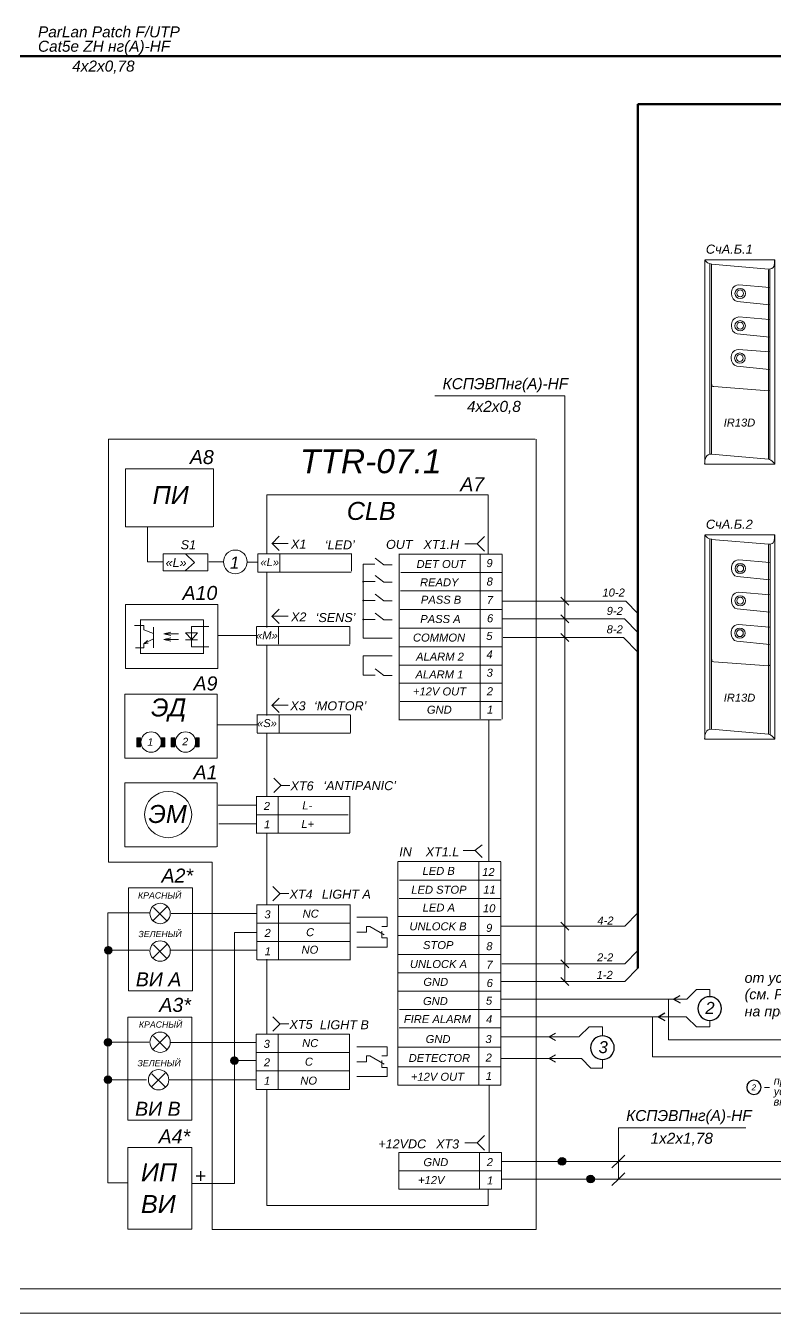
# Model space of a CAD drawing. Header units: millimetres. Extents: x -197802 to 287448, y -91833 to 169529.
# Drawn here: x 57565 to 77541, y 89353 to 123664 of the extents above; entities that cross this region are included whole.
import ezdxf

# ---------------------------------------------------------------- set-up
doc = ezdxf.new("R2010")
doc.units = ezdxf.units.MM
doc.linetypes.add('IMPORT-IMPORT-DASHED', pattern=[19.05, 12.7, -6.35])
doc.layers.add('СКУД', color=7, linetype='Continuous')
doc.styles.add('296', font='ariali.ttf', dxfattribs={"height": 1})
doc.styles.add('297', font='ariali.ttf', dxfattribs={"height": 1})
doc.styles.add('298', font='ariali.ttf', dxfattribs={"height": 1})
doc.styles.add('79', font='ariali.ttf', dxfattribs={"height": 1})
doc.styles.get("Standard").update_dxf_attribs({"font": 'arial.ttf'})

msp = doc.modelspace()

# ---------------------------------------------------------------- hatches: boundary and pattern name
at = {"layer": 'СКУД', "lineweight": 18, "true_color": 0x000000}
h = msp.add_hatch(color=18, dxfattribs=at)
h.dxf.hatch_style = 2
h.paths.add_polyline_path([(60622, 104452), (60523, 104452), (60523, 104685), (60622, 104685)])
h = msp.add_hatch(color=18, dxfattribs=at)
h.dxf.hatch_style = 2
h.paths.add_polyline_path([(61271, 104452), (61173, 104452), (61173, 104685), (61271, 104685)])
h = msp.add_hatch(color=18, dxfattribs=at)
h.dxf.hatch_style = 2
h.paths.add_polyline_path([(61540, 104452), (61442, 104452), (61442, 104685), (61540, 104685)])
h = msp.add_hatch(color=18, dxfattribs=at)
h.dxf.hatch_style = 2
h.paths.add_polyline_path([(62190, 104452), (62092, 104452), (62092, 104685), (62190, 104685)])
h = msp.add_hatch(dxfattribs=at)
h.set_pattern_fill('ANGLE', color=18, scale=0.924)
h.set_pattern_definition([(0, (27787.97, 140689.422), (0, 6.45414), [4.69392, -1.76022]), (90, (27787.97, 140689.422), (-6.45414, 4e-16), [4.69392, -1.76022])])
h.paths.add_polyline_path([(59662, 99026), (59763, 99026), (59864, 99026, -0.999967)])
h.paths.add_polyline_path([(59763, 99126, -0.414214), (59864, 99026), (59763, 99026)])
h.paths.add_polyline_path([(59763, 99126), (59763, 99026), (59662, 99026, -0.414233)])
h = msp.add_hatch(dxfattribs=at)
h.set_pattern_fill('ANGLE', color=18, scale=0.924)
h.set_pattern_definition([(0, (27780.049, 138238.8606), (0, 6.45414), [4.69392, -1.76022]), (90, (27780.049, 138238.8606), (-6.45414, 4e-16), [4.69392, -1.76022])])
h.paths.add_polyline_path([(59654, 96575), (59755, 96575), (59856, 96575, -0.999967)])
h.paths.add_polyline_path([(59755, 96676, -0.414214), (59856, 96575), (59755, 96575)])
h.paths.add_polyline_path([(59755, 96676), (59755, 96575), (59654, 96575, -0.414233)])
h = msp.add_hatch(dxfattribs=at)
h.set_pattern_fill('ANGLE', color=18, scale=0.924)
h.set_pattern_definition([(0, (31152.0115, 137749.849), (0, 6.45414), [4.69392, -1.76022]), (90, (31152.0115, 137749.849), (-6.45414, 4e-16), [4.69392, -1.76022])])
h.paths.add_polyline_path([(63026, 96086), (63127, 96086), (63228, 96086, -0.999967)])
h.paths.add_polyline_path([(63127, 96187, -0.414214), (63228, 96086), (63127, 96086)])
h.paths.add_polyline_path([(63127, 96187), (63127, 96086), (63026, 96086, -0.414233)])
h = msp.add_hatch(dxfattribs=at)
h.set_pattern_fill('ANGLE', color=18, scale=0.924)
h.set_pattern_definition([(0, (27780.049, 137239.06), (0, 6.45414), [4.69392, -1.76022]), (90, (27780.049, 137239.06), (-6.45414, 4e-16), [4.69392, -1.76022])])
h.paths.add_polyline_path([(59654, 95575), (59755, 95575), (59856, 95575, -0.999967)])
h.paths.add_polyline_path([(59755, 95676, -0.414214), (59856, 95575), (59755, 95575)])
h.paths.add_polyline_path([(59755, 95676), (59755, 95575), (59654, 95575, -0.414233)])
h = msp.add_hatch(dxfattribs=at)
h.set_pattern_fill('ANGLE', color=18, scale=0.924)
h.set_pattern_definition([(0, (39884.589, 135062.9906), (0, 6.45414), [4.69392, -1.76022]), (90, (39884.589, 135062.9906), (-6.45414, 4e-16), [4.69392, -1.76022])])
h.paths.add_polyline_path([(71759, 93399), (71860, 93399), (71960, 93399, -0.999967)])
h.paths.add_polyline_path([(71860, 93500, -0.414214), (71960, 93399), (71860, 93399)])
h.paths.add_polyline_path([(71860, 93500), (71860, 93399), (71759, 93399, -0.414233)])
h = msp.add_hatch(dxfattribs=at)
h.set_pattern_fill('ANGLE', color=18, scale=0.924)
h.set_pattern_definition([(0, (40645.106, 134592.502), (0, 6.45414), [4.69392, -1.76022]), (90, (40645.106, 134592.502), (-6.45414, 4e-16), [4.69392, -1.76022])])
h.paths.add_polyline_path([(72519, 92929), (72620, 92929), (72721, 92929, -0.999967)])
h.paths.add_polyline_path([(72620, 93029, -0.414214), (72721, 92929), (72620, 92929)])
h.paths.add_polyline_path([(72620, 93029), (72620, 92929), (72519, 92929, -0.414233)])

# ---------------------------------------------------------------- linework, layer by layer
at = {"layer": 'СКУД', "color": 18, "lineweight": 18, "true_color": 0x000000}
for p, q in [((71936, 113801), (68468, 113801)), ((71936, 109666), (71936, 113801)), ((63755, 109583), (63755, 109592)), ((71936, 109300), (71936, 109666)), ((63755, 109112), (63755, 109102)), ((64339, 109122), (64339, 109102)), ((71936, 98198), (71936, 109300)), ((63755, 109102), (63757, 109102)), ((71830, 108434), (72042, 108222)), ((71830, 107963), (72042, 107751)), ((71830, 107465), (72042, 107252)), ((71830, 99774), (72042, 99562)), ((71830, 98775), (72042, 98562)), ((71830, 98304), (72042, 98092)), ((74697, 97727), (70228, 97727)), ((74267, 97257), (70227, 97257)), ((63708, 96781), (63708, 96791)), ((66198, 96791), (66198, 95320)), ((70221, 96962), (70228, 96962)), ((61417, 96568), (63708, 96568)), ((70203, 96448), (70228, 96448)), ((71511, 96721), (70228, 96721)), ((63696, 96086), (63708, 96086)), ((63710, 96301), (63708, 96301)), ((66195, 96301), (66198, 96301)), ((71511, 96143), (70228, 96143)), ((63715, 95810), (63708, 95810)), ((63708, 95810), (66195, 95810)), ((63694, 95575), (63708, 95575)), ((70207, 95433), (70228, 95433)), ((70228, 95433), (70228, 95438)), ((63708, 95320), (63708, 95330)), ((63720, 95320), (63708, 95320)), ((73359, 92929), (73359, 94297)), ((73973, 94297), (73359, 94297)), ((74504, 94297), (73973, 94297)), ((75790, 94297), (74504, 94297)), ((75790, 94297), (76756, 94297)), ((70245, 93638), (67508, 93638)), ((70245, 93628), (70245, 93638)), ((73359, 93399), (73189, 93229)), ((73529, 93569), (73359, 93399)), ((70209, 93148), (70245, 93148)), ((73529, 93098), (73359, 92929)), ((63127, 92811), (63127, 92832)), ((70209, 92658), (70245, 92658)), ((73359, 92929), (73189, 92759))]:
    msp.add_line(p, q, dxfattribs=at)
at = {"layer": 'СКУД', "color": 7, "lineweight": 20}
for p, q in [((73879, 100024), (73528, 99668)), ((73879, 99024), (73528, 98668)), ((73511, 98668), (73528, 98668)), ((73879, 98553), (73528, 98198)), ((74697, 97727), (74697, 96640)), ((74265, 97257), (74267, 97257)), ((75186, 97237), (75166, 97257)), ((71893, 96721), (72314, 96721)), ((72327, 96734), (72314, 96721)), ((74697, 96640), (74708, 96640)), ((74728, 96640), (74708, 96640)), ((72934, 95888), (72629, 95888)), ((71656, 92929), (71663, 92929))]:
    msp.add_line(p, q, dxfattribs=at)
at = {"layer": 'СКУД', "color": 7, "linetype": 'IMPORT-IMPORT-DASHED', "lineweight": 15}
for p, q in [((75794, 97806), (75794, 97789)), ((74833, 97727), (74697, 97727)), ((74421, 97257), (74267, 97257))]:
    msp.add_line(p, q, dxfattribs=at)
at = {"layer": 'СКУД', "color": 241, "lineweight": 18, "true_color": 0xf7abae}
msp.add_line((82474, 93399), (71860, 93399), dxfattribs=at)
at = {"layer": 'СКУД', "lineweight": 53}
for points in [[(48606, 122849), (100075, 122849), (100075, 115774)], [(73879, 121575), (96928, 121575)]]:
    msp.add_lwpolyline(points, dxfattribs=at)
at = {"layer": 'СКУД', "color": 7, "lineweight": 50}
for points in [[(73879, 98990), (73879, 121575)], [(73879, 98990), (73879, 98559)], [(73879, 98559), (73879, 98553)]]:
    msp.add_lwpolyline(points, dxfattribs=at)
at = {"layer": 'СКУД', "color": 7, "lineweight": 18}
for points in [[(75662, 111987), (75662, 117419)], [(77526, 117430), (75663, 117430)], [(77528, 111979), (77528, 117426)], [(75795, 112254), (75795, 117315)], [(75840, 112247), (75840, 117307)], [(77357, 117176), (75840, 117307)], [(77357, 112113), (77357, 117159)], [(77401, 112105), (77401, 117166)], [(77394, 116692), (76572, 116763)], [(77401, 116224), (76524, 116313)], [(77392, 115832), (76570, 115903)], [(77399, 115364), (76522, 115453)], [(77385, 114970), (76563, 115040)], [(77392, 114501), (76515, 114590)], [(77357, 113934), (75900, 114046)], [(77357, 112113), (75840, 112247)], [(77526, 111981), (75663, 111981)], [(75663, 104656), (75663, 110089)], [(77528, 110100), (75664, 110100)], [(75797, 104924), (75797, 109984)], [(75841, 104916), (75841, 109977)], [(77358, 109845), (75841, 109977)], [(77358, 104782), (77358, 109828)], [(77402, 104775), (77402, 109836)], [(77529, 104649), (77529, 110096)], [(77395, 109362), (76573, 109433)], [(77402, 108894), (76525, 108983)], [(77393, 108502), (76572, 108572)], [(77401, 108033), (76523, 108122)], [(77386, 107639), (76564, 107710)], [(77393, 107171), (76516, 107260)], [(77358, 106604), (75901, 106715)], [(77528, 104650), (75664, 104650)], [(77358, 104782), (75841, 104916)], [(74728, 96640), (77521, 96640)], [(77521, 96640), (77826, 96640)], [(74267, 96189), (78394, 96189)]]:
    msp.add_lwpolyline(points, dxfattribs=at)
at = {"layer": 'СКУД', "color": 18, "lineweight": 18, "true_color": 0x000000}
for points in [[(59773, 112651), (71146, 112651)], [(59773, 101378), (59773, 112651)], [(71166, 91584), (71166, 112651)], [(60224, 111860), (60224, 110311)], [(60224, 111860), (62566, 111860)], [(62566, 111860), (62566, 110311)], [(63988, 111161), (63988, 109592)], [(63988, 111161), (69892, 111161)], [(69892, 111161), (69892, 109583)], [(60224, 110311), (62547, 110311)], [(60809, 110298), (60809, 109377)], [(64316, 110058), (64120, 109862)], [(64120, 109872), (64316, 109676)], [(64145, 109867), (64556, 109867)], [(69264, 109857), (69598, 109857)], [(69794, 110053), (69598, 109857)], [(69598, 109857), (69794, 109661)], [(61224, 109592), (61224, 109141)], [(61224, 109592), (62419, 109592)], [(61821, 109589), (62066, 109363)], [(62419, 109592), (62419, 109141)], [(66237, 109592), (63752, 109592)], [(63755, 109583), (63755, 109112)], [(64339, 109592), (64339, 109122)], [(66245, 109597), (66245, 109127)], [(66881, 109476), (67109, 109298), (67327, 109298)], [(67516, 109587), (67516, 105157)], [(67524, 109583), (70264, 109583)], [(69678, 109583), (69678, 105191)], [(70261, 109573), (70261, 105181)], [(60809, 109377), (61204, 109377)], [(61204, 109377), (61224, 109377)], [(61204, 109377), (61224, 109377)], [(61224, 109141), (62400, 109141)], [(62066, 109363), (61821, 109148)], [(62400, 109141), (62419, 109141)], [(62446, 109377), (62834, 109377)], [(63466, 109367), (63755, 109367)], [(67327, 107345), (66562, 107345), (66562, 109316), (66872, 109316)], [(66242, 109102), (63757, 109102)], [(63988, 109102), (63988, 107632)], [(66562, 108850), (66881, 108850)], [(66881, 109018), (67109, 108840), (67327, 108840)], [(67558, 109092), (70259, 109092)], [(66881, 108513), (67109, 108335), (67327, 108335)], [(67553, 108602), (70254, 108602)], [(60224, 108240), (60224, 106534)], [(60224, 108240), (62684, 108240)], [(62684, 108240), (62684, 106534)], [(64316, 108117), (64120, 107921)], [(66562, 108345), (66881, 108345)], [(67547, 108112), (70248, 108112)], [(73558, 108328), (70264, 108328)], [(62304, 107832), (60610, 107832)], [(60626, 107832), (60626, 106922)], [(62304, 107832), (62304, 106922)], [(64120, 107931), (64316, 107735)], [(64145, 107926), (64556, 107926)], [(66562, 107842), (66881, 107842)], [(66881, 108009), (67109, 107831), (67327, 107831)], [(73519, 107857), (70264, 107857)], [(60461, 107679), (60716, 107679)], [(60716, 107679), (60716, 107569)], [(60716, 107569), (60971, 107471)], [(60967, 107636), (60967, 107087)], [(61430, 107506), (61242, 107463)], [(61430, 107416), (61242, 107463)], [(61638, 107463), (61273, 107463)], [(61826, 107487), (62139, 107487)], [(61826, 107487), (61983, 107314)], [(62139, 107487), (61983, 107299)], [(61987, 107659), (62441, 107659)], [(61987, 107659), (61987, 107110)], [(62694, 107416), (63703, 107416)], [(66198, 107652), (63713, 107652)], [(63716, 107642), (63716, 107171)], [(64299, 107652), (64299, 107181)], [(66206, 107656), (66206, 107186)], [(67537, 107612), (70238, 107612)], [(60489, 107087), (60712, 107087)], [(60712, 107193), (60955, 107314)], [(60712, 107193), (60806, 107283)], [(60712, 107193), (60830, 107212)], [(60712, 107087), (60712, 107193)], [(61430, 107354), (61242, 107310)], [(61430, 107267), (61242, 107310)], [(61638, 107310), (61273, 107310)], [(61826, 107295), (62143, 107295)], [(61987, 107110), (62441, 107110)], [(66203, 107161), (63718, 107161)], [(63988, 107161), (63988, 105279)], [(67531, 107112), (70272, 107112)], [(73501, 107359), (70286, 107359)], [(62304, 106938), (60642, 106938)], [(66881, 106355), (66562, 106355), (66562, 106872), (67327, 106872)], [(60224, 106534), (62664, 106534)], [(62664, 106534), (62684, 106534)], [(66881, 106525), (67109, 106346), (67327, 106346)], [(67531, 106622), (70271, 106622)], [(67508, 106147), (70248, 106147)], [(60204, 105848), (60204, 104142)], [(60204, 105848), (62664, 105848)], [(62664, 105848), (62664, 104142)], [(64316, 105745), (64120, 105549)], [(64120, 105559), (64316, 105363)], [(64145, 105554), (64556, 105554)], [(67542, 105657), (70243, 105657)], [(62704, 105034), (62664, 105034)], [(62704, 105034), (63713, 105034)], [(66213, 105299), (63728, 105299)], [(63731, 105289), (63731, 104819)], [(64315, 105299), (64315, 104828)], [(66221, 105304), (66221, 104833)], [(67537, 105167), (70238, 105167)], [(69911, 105152), (69911, 101392)], [(60622, 104452), (60523, 104452), (60523, 104685), (60622, 104685), (60622, 104452)], [(61271, 104452), (61173, 104452), (61173, 104685), (61271, 104685), (61271, 104452)], [(61540, 104452), (61442, 104452), (61442, 104685), (61540, 104685), (61540, 104452)], [(62190, 104452), (62092, 104452), (62092, 104685), (62190, 104685), (62190, 104452)], [(66218, 104809), (63733, 104809)], [(63988, 104809), (63988, 103113)], [(60204, 104142), (62645, 104142)], [(62645, 104142), (62664, 104142)], [(60204, 103486), (60204, 101780)], [(60204, 103486), (62664, 103486)], [(62664, 103486), (62664, 101780)], [(64176, 103611), (64372, 103415)], [(64372, 103425), (64176, 103229)], [(64602, 103420), (64347, 103420)], [(66195, 103128), (63710, 103128)], [(63713, 103118), (63713, 102138)], [(64296, 103128), (64296, 102148)], [(66203, 103133), (66203, 102152)], [(62694, 102897), (63703, 102897)], [(66161, 102638), (63715, 102638)], [(62713, 102398), (63723, 102398)], [(66206, 102148), (63720, 102148)], [(63988, 102152), (63988, 100233)], [(60204, 101780), (62645, 101780)], [(69225, 101687), (69558, 101687)], [(69730, 101838), (69534, 101682)], [(69534, 101691), (69730, 101495)], [(59773, 101378), (62537, 101378)], [(62537, 91584), (62537, 101378)], [(67480, 101392), (67480, 95433)], [(67488, 101388), (70228, 101388)], [(69645, 101392), (69645, 95433)], [(70228, 101383), (70228, 95438)], [(67522, 100897), (70224, 100897)], [(60302, 100692), (62008, 100692)], [(60302, 97947), (60302, 100692)], [(62008, 100672), (62008, 100692)], [(62008, 97947), (62008, 100672)], [(64149, 100726), (64346, 100530)], [(64346, 100540), (64149, 100344)], [(64576, 100535), (64321, 100535)], [(66204, 100241), (63718, 100241)], [(63722, 100231), (63722, 98769)], [(64305, 100241), (64305, 98768)], [(66211, 100246), (66211, 98773)], [(67517, 100407), (70218, 100407)], [(59755, 92832), (59755, 100025)], [(60861, 100025), (59755, 100025)], [(61322, 100182), (60954, 99815)], [(60969, 100168), (61336, 99800)], [(63733, 100006), (61439, 100006)], [(67200, 99905), (66390, 99905)], [(67200, 99660), (67200, 99905)], [(67492, 99927), (70233, 99927)], [(66209, 99751), (63723, 99751)], [(66643, 99507), (66390, 99507)], [(66643, 99660), (66643, 99507)], [(66735, 99660), (66643, 99660)], [(66735, 99660), (66643, 99660)], [(67117, 99440), (66735, 99660)], [(67053, 99660), (67200, 99660)], [(67053, 99660), (67200, 99660)], [(67053, 99354), (67053, 99538)], [(73528, 99668), (70217, 99668)], [(61322, 99182), (60954, 98815)], [(60969, 99168), (61336, 98800)], [(63715, 99497), (63127, 99497)], [(63127, 92832), (63127, 99497)], [(66214, 99261), (63729, 99261)], [(67053, 99354), (67200, 99354)], [(67053, 99354), (67200, 99354)], [(67200, 99354), (67200, 99109)], [(67501, 99417), (70202, 99417)], [(60841, 99026), (59763, 99026)], [(63713, 99026), (61420, 99026)], [(67200, 99109), (66390, 99109)], [(67496, 98917), (70236, 98917)], [(66218, 98771), (63733, 98771)], [(63988, 98790), (63988, 96791)], [(73511, 98668), (70256, 98668)], [(67495, 98427), (70235, 98427)], [(73528, 98198), (70228, 98198)], [(60302, 97947), (62008, 97947)], [(67490, 97937), (70230, 97937)], [(67526, 97452), (70227, 97452)], [(60282, 97242), (61988, 97242)], [(60282, 94497), (60282, 97242)], [(61988, 97222), (61988, 97242)], [(61988, 94497), (61988, 97222)], [(64149, 97256), (64346, 97060)], [(63708, 96791), (66198, 96791)], [(63708, 96781), (63708, 95330)], [(64346, 97070), (64149, 96874)], [(64292, 96791), (64292, 95320)], [(64576, 97065), (64321, 97065)], [(67520, 96962), (70221, 96962)], [(71511, 96721), (71688, 96819)], [(60841, 96575), (59763, 96575)], [(61322, 96751), (60954, 96384)], [(60969, 96737), (61336, 96369)], [(67200, 96454), (66390, 96454)], [(67200, 96209), (67200, 96454)], [(67502, 96448), (70203, 96448)], [(71511, 96721), (71893, 96721)], [(71511, 96721), (71688, 96623)], [(63696, 96086), (63107, 96086)], [(66195, 96301), (63710, 96301)], [(66643, 96209), (66643, 96057)], [(66735, 96209), (66643, 96209)], [(66735, 96209), (66643, 96209)], [(67117, 95990), (66735, 96209)], [(67053, 96209), (67200, 96209)], [(67053, 96209), (67200, 96209)], [(67053, 95903), (67053, 96087)], [(71511, 96143), (71688, 96241)], [(71511, 96143), (72374, 96143)], [(71511, 96143), (71688, 96045)], [(61282, 95752), (60915, 95384)], [(60929, 95737), (61297, 95369)], [(66643, 96057), (66390, 96057)], [(67053, 95903), (67200, 95903)], [(67053, 95903), (67200, 95903)], [(67200, 95903), (67200, 95659)], [(67491, 95918), (70232, 95918)], [(60782, 95575), (59743, 95575)], [(63694, 95575), (61400, 95575)], [(67200, 95659), (66390, 95659)], [(67480, 95433), (70207, 95433)], [(69918, 95402), (69918, 95433)], [(69918, 95402), (69918, 93638)], [(66198, 95320), (63720, 95320)], [(63988, 95320), (63988, 92223)], [(60282, 94497), (61988, 94497)], [(69794, 94094), (69598, 93898)], [(60282, 93772), (61988, 93772)], [(60282, 91595), (60282, 93772)], [(61988, 93752), (61988, 93772)], [(61988, 91595), (61988, 93752)], [(69264, 93898), (69598, 93898)], [(69598, 93898), (69794, 93702)], [(67508, 93638), (67508, 92658)], [(69661, 93638), (69661, 92658)], [(70245, 93628), (70245, 92658)], [(70245, 93399), (71860, 93399)], [(67508, 93148), (70209, 93148)], [(60282, 92831), (59755, 92831)], [(63127, 92811), (61988, 92811)], [(67508, 92658), (70209, 92658)], [(69892, 92643), (69892, 92658)], [(69892, 92643), (69892, 92223)], [(70245, 92929), (71656, 92929)], [(70755, 92929), (72620, 92929)], [(63988, 92223), (69892, 92223)], [(60282, 91595), (61988, 91595)], [(62537, 91584), (71166, 91584)]]:
    msp.add_lwpolyline(points, dxfattribs=at)
at = {"layer": 'СКУД', "color": 7, "lineweight": 20}
for points in [[(73879, 108003), (73558, 108328)], [(73879, 107491), (73519, 107856)], [(73883, 106972), (73501, 107359)], [(75186, 97727), (75441, 97982)], [(75441, 97982), (75794, 97982)], [(75794, 97806), (75794, 97982)], [(74833, 97727), (75186, 97727)], [(74267, 97257), (74267, 96189)], [(74421, 97257), (75166, 97257)], [(75186, 97237), (75441, 96982)], [(75794, 96982), (75794, 97156)], [(72327, 96734), (72581, 96989)], [(72581, 96989), (72934, 96989)], [(72934, 96744), (72934, 96989)], [(75441, 96982), (75794, 96982)], [(72374, 96143), (72629, 95888)], [(72934, 95888), (72934, 96114)]]:
    msp.add_lwpolyline(points, dxfattribs=at)
at = {"layer": 'СКУД', "color": 7, "lineweight": 30}
for points in [[(74833, 97727), (75009, 97825)], [(74833, 97727), (75009, 97629)], [(74421, 97257), (74598, 97355)], [(74421, 97257), (74598, 97159)]]:
    msp.add_lwpolyline(points, dxfattribs=at)
at = {"layer": 'СКУД', "color": 241, "lineweight": 18, "true_color": 0xf7abae}
msp.add_lwpolyline([(83248, 93298), (83248, 90002), (52608, 90002), (52608, 93399), (46893, 93399)], dxfattribs=at)
at = {"layer": 'СКУД', "color": 1, "lineweight": 18}
for points in [[(82717, 92828), (82717, 89353), (51979, 89353), (51979, 92929), (46893, 92929)], [(82474, 92929), (72620, 92929)]]:
    msp.add_lwpolyline(points, dxfattribs=at)
at = {"layer": 'СКУД', "color": 18, "lineweight": 18, "true_color": 0x000000}
for centre, radius in [((59763, 99026), 101), ((59763, 99026), 34.3), ((59755, 96575), 101), ((59755, 96575), 34.3), ((63127, 96086), 101), ((63127, 96086), 34.3), ((59755, 95575), 101), ((59755, 95575), 34.3)]:
    msp.add_circle(centre, radius, dxfattribs=at)
at = {"layer": 'СКУД', "color": 18, "true_color": 0x000000}
for centre in [(71860, 93399), (72620, 92929)]:
    msp.add_circle(centre, 101, dxfattribs=at)
at = {"layer": 'СКУД', "color": 7, "lineweight": 18}
for centre in [(71860, 93399), (72620, 92929)]:
    msp.add_circle(centre, 34.3, dxfattribs=at)
for points in [[(75663, 117430), (75710, 117362), (75747, 117321), (75851, 117310)], [(77524, 117428), (77524, 117291), (77516, 117172), (77364, 117179)], [(76375, 116529), (76375, 116636), (76405, 116737), (76572, 116763)], [(76375, 116529), (76375, 116426), (76435, 116328), (76524, 116313)], [(76373, 115668), (76373, 115775), (76403, 115877), (76570, 115903)], [(76373, 115668), (76373, 115566), (76433, 115468), (76522, 115453)], [(76366, 114806), (76366, 114913), (76396, 115014), (76563, 115040)], [(76366, 114806), (76366, 114703), (76425, 114605), (76515, 114590)], [(75847, 114105), (75847, 114072), (75871, 114046), (75900, 114046)], [(77401, 113964), (77401, 113948), (77381, 113934), (77357, 113934)], [(75658, 111983), (75658, 112135), (75699, 112250), (75840, 112247)], [(77528, 111979), (77476, 112053), (77461, 112087), (77357, 112113)], [(75664, 110100), (75711, 110031), (75748, 109990), (75852, 109979)], [(77525, 110098), (77525, 109960), (77518, 109842), (77365, 109849)], [(76376, 109199), (76376, 109305), (76406, 109407), (76573, 109433)], [(76376, 109199), (76376, 109096), (76436, 108998), (76525, 108983)], [(76375, 108338), (76375, 108445), (76404, 108546), (76572, 108572)], [(76375, 108338), (76375, 108235), (76434, 108137), (76523, 108122)], [(76367, 107476), (76367, 107582), (76397, 107684), (76564, 107710)], [(76367, 107476), (76367, 107373), (76427, 107275), (76516, 107260)], [(75849, 106775), (75849, 106742), (75872, 106715), (75901, 106715)], [(77402, 106634), (77402, 106617), (77382, 106604), (77358, 106604)], [(75659, 104652), (75659, 104804), (75700, 104920), (75841, 104916)], [(77529, 104649), (77477, 104723), (77462, 104756), (77358, 104782)]]:
    msp.add_open_spline(points, degree=3, dxfattribs=at)
for points in [[(76468, 116531), (76468, 116456), (76531, 116395), (76608, 116395), (76685, 116395), (76747, 116456), (76747, 116531), (76747, 116606), (76685, 116666), (76608, 116666), (76531, 116666), (76468, 116606), (76468, 116531)], [(76518, 116531), (76518, 116479), (76558, 116438), (76608, 116438), (76657, 116438), (76697, 116479), (76697, 116531), (76697, 116582), (76657, 116624), (76608, 116624), (76558, 116624), (76518, 116582), (76518, 116531)], [(76466, 115670), (76466, 115595), (76529, 115535), (76606, 115535), (76683, 115535), (76745, 115595), (76745, 115670), (76745, 115745), (76683, 115806), (76606, 115806), (76529, 115806), (76466, 115745), (76466, 115670)], [(76517, 115670), (76517, 115619), (76557, 115577), (76606, 115577), (76655, 115577), (76695, 115619), (76695, 115670), (76695, 115722), (76655, 115763), (76606, 115763), (76557, 115763), (76517, 115722), (76517, 115670)], [(76459, 114808), (76459, 114733), (76521, 114672), (76598, 114672), (76675, 114672), (76738, 114733), (76738, 114808), (76738, 114883), (76675, 114944), (76598, 114944), (76521, 114944), (76459, 114883), (76459, 114808)], [(76509, 114808), (76509, 114757), (76549, 114715), (76598, 114715), (76648, 114715), (76688, 114757), (76688, 114808), (76688, 114859), (76648, 114901), (76598, 114901), (76549, 114901), (76509, 114859), (76509, 114808)], [(76469, 109200), (76469, 109125), (76532, 109065), (76609, 109065), (76686, 109065), (76748, 109125), (76748, 109200), (76748, 109275), (76686, 109336), (76609, 109336), (76532, 109336), (76469, 109275), (76469, 109200)], [(76520, 109200), (76520, 109149), (76560, 109107), (76609, 109107), (76658, 109107), (76698, 109149), (76698, 109200), (76698, 109252), (76658, 109293), (76609, 109293), (76560, 109293), (76520, 109252), (76520, 109200)], [(76468, 108340), (76468, 108265), (76530, 108204), (76607, 108204), (76684, 108204), (76746, 108265), (76746, 108340), (76746, 108415), (76684, 108476), (76607, 108476), (76530, 108476), (76468, 108415), (76468, 108340)], [(76518, 108340), (76518, 108289), (76558, 108247), (76607, 108247), (76656, 108247), (76696, 108289), (76696, 108340), (76696, 108391), (76656, 108433), (76607, 108433), (76558, 108433), (76518, 108391), (76518, 108340)], [(76460, 107477), (76460, 107403), (76523, 107342), (76600, 107342), (76677, 107342), (76739, 107403), (76739, 107477), (76739, 107552), (76677, 107613), (76600, 107613), (76523, 107613), (76460, 107552), (76460, 107477)], [(76510, 107477), (76510, 107426), (76550, 107385), (76600, 107385), (76649, 107385), (76689, 107426), (76689, 107477), (76689, 107529), (76649, 107570), (76600, 107570), (76550, 107570), (76510, 107529), (76510, 107477)]]:
    msp.add_open_spline(points, degree=3, knots=[0, 0, 0, 0, 1, 1, 1, 2, 2, 2, 3, 3, 3, 4, 4, 4, 4], dxfattribs=at)
at = {"layer": 'СКУД', "color": 18, "lineweight": 18, "true_color": 0x000000}
for points in [[(63466, 109377), (63466, 109202), (63324, 109060), (63150, 109060), (62975, 109060), (62834, 109202), (62834, 109377), (62834, 109551), (62975, 109693), (63150, 109693), (63324, 109693), (63466, 109551), (63466, 109377)], [(66573, 108850), (66573, 108845), (66568, 108840), (66562, 108840), (66555, 108840), (66550, 108845), (66550, 108850), (66550, 108856), (66555, 108860), (66562, 108860), (66568, 108860), (66573, 108856), (66573, 108850)], [(66573, 108345), (66573, 108340), (66568, 108335), (66562, 108335), (66555, 108335), (66550, 108340), (66550, 108345), (66550, 108351), (66555, 108355), (66562, 108355), (66568, 108355), (66573, 108351), (66573, 108345)], [(66573, 107842), (66573, 107836), (66568, 107832), (66562, 107832), (66555, 107832), (66550, 107836), (66550, 107842), (66550, 107847), (66555, 107851), (66562, 107851), (66568, 107851), (66573, 107847), (66573, 107842)], [(61178, 104575), (61178, 104425), (61056, 104303), (60906, 104303), (60756, 104303), (60634, 104425), (60634, 104575), (60634, 104725), (60756, 104847), (60906, 104847), (61056, 104847), (61178, 104725), (61178, 104575)], [(62097, 104575), (62097, 104425), (61975, 104303), (61825, 104303), (61674, 104303), (61553, 104425), (61553, 104575), (61553, 104725), (61674, 104847), (61825, 104847), (61975, 104847), (62097, 104725), (62097, 104575)], [(61988, 102643), (61988, 102302), (61707, 102025), (61361, 102025), (61014, 102025), (60733, 102302), (60733, 102643), (60733, 102984), (61014, 103260), (61361, 103260), (61707, 103260), (61988, 102984), (61988, 102643)], [(61417, 100006), (61417, 99856), (61295, 99734), (61145, 99734), (60995, 99734), (60873, 99856), (60873, 100006), (60873, 100156), (60995, 100278), (61145, 100278), (61295, 100278), (61417, 100156), (61417, 100006)], [(61417, 99006), (61417, 98856), (61295, 98734), (61145, 98734), (60995, 98734), (60873, 98856), (60873, 99006), (60873, 99156), (60995, 99278), (61145, 99278), (61295, 99278), (61417, 99156), (61417, 99006)], [(61417, 96575), (61417, 96425), (61295, 96303), (61145, 96303), (60995, 96303), (60873, 96425), (60873, 96575), (60873, 96725), (60995, 96847), (61145, 96847), (61295, 96847), (61417, 96725), (61417, 96575)], [(61378, 95575), (61378, 95425), (61256, 95303), (61106, 95303), (60956, 95303), (60834, 95425), (60834, 95575), (60834, 95725), (60956, 95847), (61106, 95847), (61256, 95847), (61378, 95725), (61378, 95575)]]:
    msp.add_open_spline(points, degree=3, knots=[0, 0, 0, 0, 1, 1, 1, 2, 2, 2, 3, 3, 3, 4, 4, 4, 4], dxfattribs=at)
at = {"layer": 'СКУД', "color": 7, "lineweight": 30}
for points, knots in [([(76110, 97473), (76110, 97298), (75968, 97156), (75794, 97156), (75619, 97156), (75477, 97298), (75477, 97473), (75477, 97647), (75619, 97789), (75794, 97789), (75968, 97789), (76110, 97647), (76110, 97473)], [0, 0, 0, 0, 1, 1, 1, 2, 2, 2, 3, 3, 3, 4, 4, 4, 4]), ([(73250, 96430), (73250, 96255), (73109, 96114), (72934, 96114), (72760, 96114), (72618, 96255), (72618, 96430), (72618, 96605), (72760, 96746), (72934, 96746), (73109, 96746), (73250, 96605), (73250, 96430)], [0, 0, 0, 0, 1, 1, 1, 2, 2, 2, 3, 3, 3, 4, 4, 4, 4]), ([(77163, 95373), (77163, 95268), (77077, 95183), (76973, 95183), (76973, 95183), (76868, 95183), (76782, 95268), (76782, 95373), (76782, 95373), (76782, 95478), (76868, 95563), (76973, 95563), (76973, 95563), (77077, 95563), (77163, 95478), (77163, 95373)], [0, 0, 0, 0, 0.2, 0.2, 0.2, 0.2, 0.4, 0.4, 0.4, 0.4, 0.6, 0.6, 0.6, 0.6, 1, 1, 1, 1])]:
    msp.add_open_spline(points, degree=3, knots=knots, dxfattribs=at)
at = {"layer": 'СКУД', "color": 7, "lineweight": 20}
msp.add_open_spline([(77257, 95373), (77257, 95373), (77388, 95373), (77388, 95373)], degree=3, dxfattribs=at)

# ---------------------------------------------------------------- texts
at = {"layer": 'СКУД', "color": 7}
for s, height, style, p in [('от устройства АПС', 272.33, '79', (76724, 98159)), ('(см. Рабочую документацию', 272.33, '79', (76724, 97721)), ('на противопожарные системы)', 272.33, '79', (76724, 97264)), ('2', 154, '296', (76910, 95297)), ('провод-перемычка, ', 208.48, '297', (77502, 95445)), ('устанавливается', 208.48, '298', (77502, 95163)), ('вместо устройства FA', 208.48, '298', (77496, 94889))]:
    msp.add_text(s, height=height, dxfattribs=dict(at, style=style)).set_placement(p)
for s, insert, char_height, attachment_point in [('{\\fArial|b0|i1|c204|p34;ParLan Patch F/UTP }', (57891, 123351), 293.39, 7), ('{\\fArial|b0|i1|c204|p34;Cat5e ZH нг(А)-HF}', (57891, 122883), 293.39, 7), ('{\\fArial|b0|i1|c204|p34;4х2х0,78}', (58803, 122388), 293.39, 7), ('{\\fArial|b0|i1|c204|p34;СчА.Б.1}', (76941, 117585), 243.74, 9), ('{\\fArial|b0|i1|c204|p34;КСПЭВПнг(А)-HF}', (68676, 113891), 293.39, 7), ('{\\fArial|b0|i1|c204|p34;4х2х0,8}', (69325, 113319), 293.39, 7), ('{\\fArial|b0|i1|c204|p34;IR13D}', (77008, 112980), 212.33, 9), ('{\\fArial|b0|i1|c204|p34;СчА.Б.2}', (76942, 110254), 243.74, 9), ('{\\fArial|b0|i1|c204|p34;10-2}', (72935, 108450), 213.3, 7), ('{\\fArial|b0|i1|c204|p34;9-2}', (73048, 107960), 213.3, 7), ('{\\fArial|b0|i1|c204|p34;8-2}', (73047, 107470), 213.3, 7), ('{\\fArial|b0|i1|c204|p34;IR13D}', (77009, 105649), 212.33, 9), ('{\\fArial|b0|i1|c204|p34;4-2}', (72800, 99712), 213.3, 7), ('\\fArial|b0|i1|c0|p34;\\W1;2', (75677, 97330), 319.95, 7), ('\\fArial|b0|i1|c0|p34;\\W1;3', (72830, 96280), 319.95, 7), ('{\\fArial|b0|i1|c204|p34;КСПЭВПнг(А)-HF}', (73567, 94387), 293.39, 7), ('{\\fArial|b0|i1|c204|p34;1х2х1,78}', (74216, 93815), 293.39, 7)]:
    msp.add_mtext(s, dxfattribs=dict(at, insert=insert, char_height=char_height, attachment_point=attachment_point))
at = {"layer": 'СКУД', "color": 18, "lineweight": 18, "true_color": 0x000000, "attachment_point": 7}
for s, insert, char_height in [('\\fArial|b0|i1|c0|p34;\\W1;A8', (61939, 111978), 373.27), ('{\\fArial|b0|i1|c204|p34;TTR-07.1}', (64873, 111731), 639.89), ('\\fArial|b0|i1|c0|p34;\\W1;A7', (69147, 111259), 373.27), ('\\fArial|b0|i1|c0|p34;\\W1;ПИ', (60945, 110915), 479.92), ('\\fArial|b0|i1|c0|p34;\\W1;CLB', (66121, 110488), 479.92), ('\\fArial|b0|i1|c0|p34;\\W1;S1', (61694, 109710), 239.96), ('\\fArial|b0|i1|c0|p34;\\W1;X1', (64635, 109730), 239.96), ('\\fArial|b0|i1|c0|p34;\\W1;‘LED’', (65536, 109710), 239.96), ('\\fArial|b0|i1|c0|p34;\\W1;OUT', (67167, 109720), 239.96), ('\\fArial|b0|i1|c0|p34;\\W1;XT1.H', (68166, 109720), 239.96), ('\\fArial|b0|i1|c0|p34;\\W1;«L»', (61292, 109239), 239.96), ('\\fArial|b0|i1|c0|p34;\\W1;1', (63008, 109200), 319.95), ('\\fArial|b0|i1|c0|p34;\\W1;«L»', (63819, 109264), 213.3), ('\\fArial|b0|i1|c0|p34;\\W1;9', (69843, 109235), 213.3), ('\\fArial|b0|i1|c0|p34;\\W1;DET OUT', (67980, 109210), 213.3), ('\\fArial|b0|i1|c0|p34;\\W1;READY', (68073, 108725), 213.3), ('\\fArial|b0|i1|c0|p34;\\W1;8', (69848, 108744), 213.3), ('\\fArial|b0|i1|c0|p34;\\W1;A10', (61743, 108357), 373.27), ('\\fArial|b0|i1|c0|p34;\\W1;PASS B', (68095, 108259), 213.3), ('\\fArial|b0|i1|c0|p34;\\W1;7', (69853, 108254), 213.3), ('\\fArial|b0|i1|c0|p34;\\W1;X2', (64635, 107789), 239.96), ('\\fArial|b0|i1|c0|p34;\\W1;‘SENS’', (65291, 107769), 239.96), ('\\fArial|b0|i1|c0|p34;\\W1;PASS A', (68079, 107745), 213.3), ('\\fArial|b0|i1|c0|p34;\\W1;6', (69858, 107764), 213.3), ('\\fArial|b0|i1|c0|p34;\\W1;«M»', (63703, 107313), 213.3), ('\\fArial|b0|i1|c0|p34;\\W1;COMMON', (67885, 107250), 213.3), ('\\fArial|b0|i1|c0|p34;\\W1;5', (69838, 107294), 213.3), ('\\fArial|b0|i1|c0|p34;\\W1;ALARM 2', (67968, 106745), 213.3), ('\\fArial|b0|i1|c0|p34;\\W1;4', (69843, 106804), 213.3), ('\\fArial|b0|i1|c0|p34;\\W1;ALARM 1', (67952, 106269), 213.3), ('\\fArial|b0|i1|c0|p34;\\W1;3', (69848, 106314), 213.3), ('\\fArial|b0|i1|c0|p34;\\W1;A9', (62037, 105946), 373.27), ('\\fArial|b0|i1|c0|p34;\\W1;+12V OUT', (67885, 105814), 213.3), ('\\fArial|b0|i1|c0|p34;\\W1;2', (69853, 105823), 213.3), ('\\fArial|b0|i1|c0|p34;\\W1;ЭД', (60905, 105118), 479.92), ('\\fArial|b0|i1|c0|p34;\\W1;X3', (64615, 105417), 239.96), ('\\fArial|b0|i1|c0|p34;\\W1;‘MOTOR’', (65249, 105417), 239.96), ('\\fArial|b0|i1|c0|p34;\\W1;GND', (68256, 105328), 213.3), ('\\fArial|b0|i1|c0|p34;\\W1;1', (69858, 105333), 213.3), ('\\fArial|b0|i1|c0|p34;\\W1;«S»', (63729, 104971), 213.3), ('\\fArial|b0|i1|c0|p34;\\W1;1', (60808, 104477), 199.97), ('\\fArial|b0|i1|c0|p34;\\W1;2', (61739, 104489), 199.97), ('\\fArial|b0|i1|c0|p34;\\W1;A1', (62037, 103584), 373.27), ('\\fArial|b0|i1|c0|p34;\\W1;XT6', (64622, 103283), 239.96), ('\\fArial|b0|i1|c0|p34;\\W1;‘ANTIPANIC’', (65497, 103290), 239.96), ('\\fArial|b0|i1|c0|p34;\\W1;2', (63910, 102765), 213.3), ('\\fArial|b0|i1|c0|p34;\\W1;L-', (64936, 102780), 213.3), ('\\fArial|b0|i1|c0|p34;\\W1;ЭМ', (60836, 102412), 479.92), ('\\fArial|b0|i1|c0|p34;\\W1;1', (63915, 102275), 213.3), ('\\fArial|b0|i1|c0|p34;\\W1;L+', (64911, 102285), 213.3), ('\\fArial|b0|i1|c0|p34;\\W1;IN', (67520, 101530), 239.96), ('\\fArial|b0|i1|c0|p34;\\W1;XT1.L', (68225, 101530), 239.96), ('\\fArial|b0|i1|c0|p34;\\W1;LED B', (68140, 101035), 213.3), ('\\fArial|b0|i1|c0|p34;\\W1;12', (69731, 101005), 213.3), ('\\fArial|b0|i1|c0|p34;\\W1;A2*', (61184, 100829), 373.27), ('\\fArial|b0|i1|c0|p34;\\W1;КРАСНЫЙ', (60557, 100403), 166.64), ('\\fArial|b0|i1|c0|p34;\\W1;XT4', (64595, 100398), 239.96), ('\\fArial|b0|i1|c0|p34;\\W1;LIGHT A', (65458, 100398), 239.96), ('\\fArial|b0|i1|c0|p34;\\W1;LED STOP', (67841, 100530), 213.3), ('\\fArial|b0|i1|c0|p34;\\W1;11', (69760, 100535), 213.3), ('\\fArial|b0|i1|c0|p34;\\W1;LED A', (68144, 100059), 213.3), ('\\fArial|b0|i1|c0|p34;\\W1;10', (69750, 100035), 213.3), ('\\fArial|b0|i1|c0|p34;\\W1;3', (63925, 99873), 213.3), ('\\fArial|b0|i1|c0|p34;\\W1;NC', (64944, 99893), 213.3), ('\\fArial|b0|i1|c0|p34;\\W1;ЗЕЛЕНЫЙ', (60567, 99374), 166.64), ('\\fArial|b0|i1|c0|p34;\\W1;2', (63929, 99383), 213.3), ('\\fArial|b0|i1|c0|p34;\\W1;C', (65037, 99398), 213.3), ('\\fArial|b0|i1|c0|p34;\\W1;UNLOCK B', (67791, 99555), 213.3), ('\\fArial|b0|i1|c0|p34;\\W1;9', (69833, 99515), 213.3), ('\\fArial|b0|i1|c0|p34;\\W1;STOP', (68153, 99055), 213.3), ('\\fArial|b0|i1|c0|p34;\\W1;8', (69838, 99025), 213.3), ('\\fArial|b0|i1|c0|p34;\\W1;1', (63934, 98893), 213.3), ('\\fArial|b0|i1|c0|p34;\\W1;NO', (64915, 98932), 213.3), ('\\fArial|b0|i1|c0|p34;\\W1;UNLOCK A', (67804, 98550), 213.3), ('\\fArial|b0|i1|c0|p34;\\W1;7', (69843, 98535), 213.3), ('\\fArial|b0|i1|c0|p34;\\W1;ВИ A', (60498, 98065), 373.27), ('\\fArial|b0|i1|c0|p34;\\W1;GND', (68162, 98074), 213.3), ('\\fArial|b0|i1|c0|p34;\\W1;6', (69848, 98045), 213.3), ('\\fArial|b0|i1|c0|p34;\\W1;5', (69829, 97574), 213.3), ('\\fArial|b0|i1|c0|p34;\\W1;A3*', (61125, 97379), 373.27), ('\\fArial|b0|i1|c0|p34;\\W1;GND', (68153, 97563), 213.3), ('\\fArial|b0|i1|c0|p34;\\W1;КРАСНЫЙ', (60581, 96962), 166.64), ('\\fArial|b0|i1|c0|p34;\\W1;XT5', (64595, 96928), 239.96), ('\\fArial|b0|i1|c0|p34;\\W1;LIGHT B', (65406, 96918), 239.96), ('\\fArial|b0|i1|c0|p34;\\W1;FIRE ALARM', (67642, 97084), 213.3), ('\\fArial|b0|i1|c0|p34;\\W1;4', (69833, 97084), 213.3), ('\\fArial|b0|i1|c0|p34;\\W1;GND', (68223, 96551), 213.3), ('\\fArial|b0|i1|c0|p34;\\W1;3', (69816, 96551), 213.3), ('\\fArial|b0|i1|c0|p34;\\W1;3', (63905, 96423), 213.3), ('\\fArial|b0|i1|c0|p34;\\W1;NC', (64931, 96443), 213.3), ('\\fArial|b0|i1|c0|p34;\\W1;ЗЕЛЕНЫЙ', (60542, 95933), 166.64), ('\\fArial|b0|i1|c0|p34;\\W1;2', (63910, 95933), 213.3), ('\\fArial|b0|i1|c0|p34;\\W1;C', (65004, 95948), 213.3), ('\\fArial|b0|i1|c0|p34;\\W1;DETECTOR', (67771, 96046), 213.3), ('\\fArial|b0|i1|c0|p34;\\W1;2', (69821, 96060), 213.3), ('\\fArial|b0|i1|c0|p34;\\W1;+12V OUT', (67830, 95546), 213.3), ('\\fArial|b0|i1|c0|p34;\\W1;1', (69826, 95570), 213.3), ('\\fArial|b0|i1|c0|p34;\\W1;1', (63915, 95443), 213.3), ('\\fArial|b0|i1|c0|p34;\\W1;NO', (64882, 95443), 213.3), ('\\fArial|b0|i1|c0|p34;\\W1;ВИ В', (60479, 94615), 373.27), ('\\fArial|b0|i1|c0|p34;\\W1;A4*', (61106, 93879), 373.27), ('\\fArial|b0|i1|c0|p34;\\W1;+12VDC', (66961, 93744), 239.96), ('\\fArial|b0|i1|c0|p34;\\W1;XT3^I', (68500, 93741), 239.96), ('\\fArial|b0|i1|c0|p34;\\W1;ИП ', (60635, 92870), 479.92), ('\\fArial|b0|i1|c0|p34;\\W1;GND', (68164, 93270), 213.3), ('\\fArial|b0|i1|c0|p34;\\W1;2', (69853, 93275), 213.3), ('\\fArial|b0|i1|c0|p34;\\W1;+', (62066, 92831), 373.27), ('\\fArial|b0|i1|c0|p34;\\W1;+12V', (68022, 92795), 213.3), ('\\fArial|b0|i1|c0|p34;\\W1;1', (69858, 92785), 213.3), ('\\fArial|b0|i1|c0|p34;\\W1;ВИ', (60635, 92023), 479.92)]:
    msp.add_mtext(s, dxfattribs=dict(at, insert=insert, char_height=char_height))
at = {"layer": 'СКУД', "color": 7, "char_height": 213.3, "attachment_point": 7}
for s, insert, width in [('{\\fArial|b0|i1|c204|p34;2-2}', (72793, 98731), 179.48), ('{\\fArial|b0|i1|c204|p34;1-2}', (72780, 98264), 688.68)]:
    msp.add_mtext(s, dxfattribs=dict(at, insert=insert, width=width))

doc.saveas('drawing.dxf')
